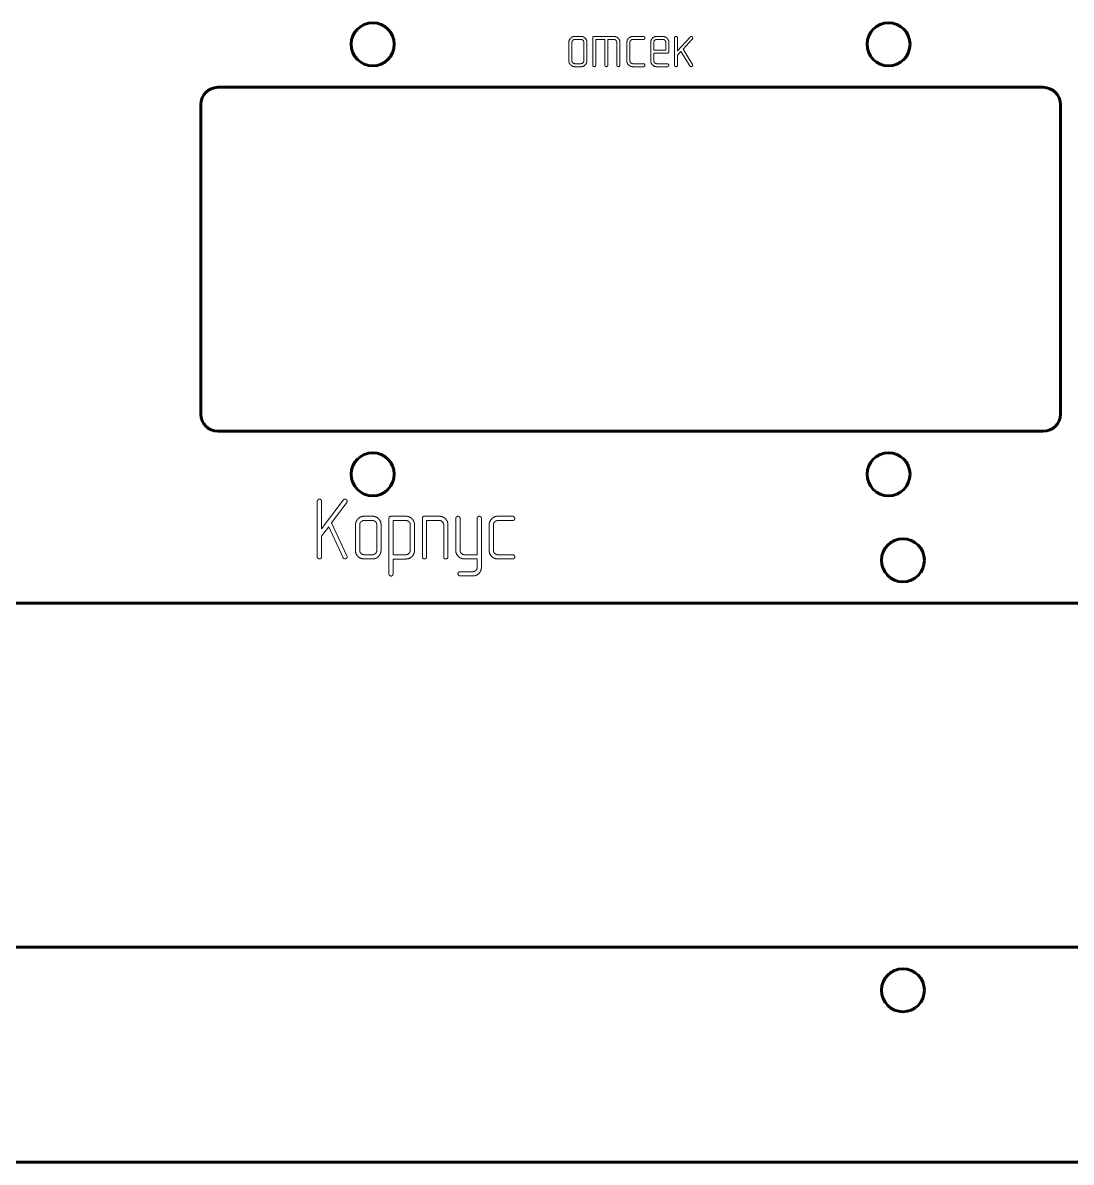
# Model space of a CAD drawing. Header units: millimetres. Extents: x 7 to 590, y 9 to 277.
# Drawn here: x 198.5 to 320.4, y 9.1 to 141.6 of the extents above; entities that cross this region are included whole.
import ezdxf

# ---------------------------------------------------------------- set-up
doc = ezdxf.new("R2010")
doc.units = ezdxf.units.MM
doc.linetypes.add('K5LT_BASIC', pattern=[0])
doc.linetypes.add('K5LT_THIN', pattern=[0])
doc.layers.add('Системный слой', color=7, linetype='Continuous')

msp = doc.modelspace()

# ---------------------------------------------------------------- linework, layer by layer
at = {"layer": 'Системный слой', "color": 7, "linetype": 'K5LT_THIN', "lineweight": 18}
for p, q in [((262, 139.34), (262, 137.24)), ((262.35, 139.34), (262.35, 137.24)), ((263.41, 140.05), (262.71, 140.05)), ((263.41, 139.7), (262.71, 139.7)), ((263.76, 137.24), (263.76, 139.34)), ((264.11, 137.24), (264.11, 139.34)), ((264.78, 139.87), (264.78, 136.71)), ((267.24, 140.05), (264.96, 140.05)), ((265.13, 136.71), (265.13, 139.7)), ((265.13, 139.7), (266.19, 139.7)), ((266.19, 139.7), (266.19, 136.71)), ((266.54, 139.7), (267.24, 139.7)), ((266.54, 136.71), (266.54, 139.7)), ((267.59, 139.34), (267.59, 136.71)), ((267.94, 136.71), (267.94, 139.34)), ((268.75, 139.34), (268.75, 137.24)), ((269.1, 137.24), (269.1, 139.34)), ((270.68, 140.05), (269.45, 140.05)), ((269.45, 139.7), (270.68, 139.7)), ((271.53, 139.34), (271.53, 137.24)), ((271.88, 139.34), (271.88, 138.47)), ((272.93, 140.05), (272.23, 140.05)), ((272.93, 139.7), (272.23, 139.7)), ((273.28, 138.47), (273.28, 139.34)), ((273.64, 138.29), (273.64, 139.34)), ((274.31, 139.87), (274.31, 136.71)), ((276.11, 139.98), (274.66, 138.38)), ((274.66, 138.38), (274.66, 139.87)), ((275.29, 138.55), (276.37, 139.74)), ((271.88, 138.47), (273.28, 138.47)), ((271.88, 138.11), (273.46, 138.11)), ((271.88, 137.24), (271.88, 138.11)), ((274.66, 137.85), (275.04, 138.28)), ((274.66, 136.71), (274.66, 137.85)), ((275.04, 138.28), (276.09, 136.61)), ((276.39, 136.8), (275.29, 138.55)), ((262.71, 136.88), (263.41, 136.88)), ((262.71, 136.53), (263.41, 136.53)), ((270.68, 136.88), (269.45, 136.88)), ((269.45, 136.53), (270.68, 136.53)), ((273.46, 136.88), (272.23, 136.88)), ((272.23, 136.53), (273.46, 136.53)), ((276.42, 136.71), (276.39, 136.8)), ((235.77, 86.14), (233.24, 82.77)), ((232.74, 85.99), (232.74, 79.54)), ((233.24, 82.77), (233.24, 85.99)), ((234.4, 83.49), (236.17, 85.84)), ((236.19, 79.64), (234.4, 83.49)), ((239.17, 84.25), (238.18, 84.25)), ((239.17, 83.75), (238.18, 83.75)), ((241.08, 84), (241.08, 77.55)), ((243.06, 84.25), (241.32, 84.25)), ((241.57, 83.75), (241.57, 79.78)), ((243.07, 83.75), (241.57, 83.75)), ((244.97, 84), (244.97, 79.54)), ((246.95, 84.25), (245.21, 84.25)), ((245.46, 83.75), (246.95, 83.75)), ((245.46, 79.54), (245.46, 83.75)), ((248.85, 84.01), (248.85, 80.29)), ((249.35, 80.28), (249.35, 84.01)), ((251.34, 84.01), (251.34, 79.78)), ((251.83, 78.3), (251.83, 84.01)), ((255.47, 84.25), (253.74, 84.25)), ((253.74, 83.75), (255.47, 83.75)), ((233.24, 81.94), (234.07, 83.04)), ((234.07, 83.04), (235.75, 79.43)), ((237.19, 83.26), (237.19, 80.28)), ((237.68, 83.26), (237.68, 80.28)), ((239.67, 80.28), (239.67, 83.26)), ((240.16, 80.28), (240.16, 83.26)), ((243.56, 80.28), (243.56, 83.26)), ((244.05, 80.28), (244.05, 83.26)), ((247.45, 83.26), (247.45, 79.54)), ((247.94, 79.54), (247.94, 83.26)), ((252.74, 83.26), (252.74, 80.28)), ((253.24, 80.28), (253.24, 83.26)), ((233.24, 79.54), (233.24, 81.94)), ((236.21, 79.58), (236.19, 79.64)), ((238.18, 79.78), (239.17, 79.78)), ((241.57, 79.78), (243.07, 79.78)), ((251.34, 79.78), (249.85, 79.78)), ((255.47, 79.78), (253.74, 79.78)), ((235.75, 79.43), (235.85, 79.32)), ((235.85, 79.32), (235.96, 79.29)), ((238.18, 79.29), (239.17, 79.29)), ((241.57, 79.28), (243.06, 79.28)), ((241.57, 77.55), (241.57, 79.28)), ((249.85, 79.29), (251.34, 79.29)), ((251.34, 79.29), (251.34, 78.3)), ((253.74, 79.29), (255.47, 79.29)), ((250.84, 77.8), (249.35, 77.8)), ((249.35, 77.31), (250.84, 77.31))]:
    msp.add_line(p, q, dxfattribs=at)
at = {"layer": 'Системный слой', "color": 150, "linetype": 'K5LT_BASIC', "lineweight": 60, "true_color": 0x0080ff}
for p, q in [((317.19, 134.13), (221.19, 134.13)), ((219.19, 132.13), (219.19, 96.13)), ((319.19, 96.13), (319.19, 132.13)), ((221.19, 94.13), (317.19, 94.13)), ((472.19, 74.13), (16.19, 74.13)), ((16.19, 34.13), (472.19, 34.13)), ((10.19, 9.13), (478.19, 9.13))]:
    msp.add_line(p, q, dxfattribs=at)
for centre in [(239.19, 139.13), (299.19, 139.13), (239.19, 89.13), (299.19, 89.13), (300.86, 79.13), (300.86, 29.13)]:
    msp.add_circle(centre, 2.5, dxfattribs=at)
for centre, start, end in [((221.19, 132.13), 90, 180), ((317.19, 132.13), 0, 90), ((221.19, 96.13), 180, 270), ((317.19, 96.13), 270, 0)]:
    msp.add_arc(centre, 2, start, end, dxfattribs=at)
at = {"layer": 'Системный слой', "color": 7, "linetype": 'K5LT_THIN', "lineweight": 18}
for points in [[(262.2, 139.83), (262, 139.61), (262, 139.34)], [(262.71, 140.05), (262.4, 140.05), (262.2, 139.83)], [(262.46, 139.59), (262.35, 139.49), (262.35, 139.34)], [(262.71, 139.7), (262.56, 139.7), (262.46, 139.59)], [(263.91, 139.84), (263.7, 140.05), (263.41, 140.05)], [(263.66, 139.59), (263.56, 139.7), (263.41, 139.7)], [(263.76, 139.34), (263.76, 139.49), (263.66, 139.59)], [(264.11, 139.34), (264.11, 139.64), (263.91, 139.84)], [(264.96, 140.05), (264.78, 140.05), (264.78, 139.87)], [(267.74, 139.84), (267.53, 140.05), (267.24, 140.05)], [(267.24, 139.7), (267.39, 139.7), (267.49, 139.59)], [(267.49, 139.59), (267.59, 139.49), (267.59, 139.34)], [(267.94, 139.34), (267.94, 139.64), (267.74, 139.84)], [(268.95, 139.83), (268.75, 139.61), (268.75, 139.34)], [(269.45, 140.05), (269.15, 140.05), (268.95, 139.83)], [(269.1, 139.34), (269.1, 139.49), (269.2, 139.59)], [(269.2, 139.59), (269.31, 139.7), (269.45, 139.7)], [(270.8, 139.99), (270.75, 140.05), (270.68, 140.05)], [(270.68, 139.7), (270.77, 139.7), (270.81, 139.75)], [(270.86, 139.87), (270.86, 139.93), (270.8, 139.99)], [(270.81, 139.75), (270.86, 139.81), (270.86, 139.87)], [(271.73, 139.83), (271.53, 139.61), (271.53, 139.34)], [(272.23, 140.05), (271.93, 140.05), (271.73, 139.83)], [(271.98, 139.59), (271.88, 139.49), (271.88, 139.34)], [(272.23, 139.7), (272.08, 139.7), (271.98, 139.59)], [(273.43, 139.84), (273.23, 140.05), (272.93, 140.05)], [(273.18, 139.59), (273.08, 139.7), (272.93, 139.7)], [(273.28, 139.34), (273.28, 139.49), (273.18, 139.59)], [(273.64, 139.34), (273.64, 139.64), (273.43, 139.84)], [(274.36, 139.99), (274.31, 139.93), (274.31, 139.87)], [(274.48, 140.05), (274.41, 140.05), (274.36, 139.99)], [(274.6, 140), (274.55, 140.05), (274.48, 140.05)], [(274.66, 139.87), (274.66, 139.96), (274.6, 140)], [(276.24, 140.05), (276.17, 140.05), (276.11, 139.98)], [(276.37, 139.99), (276.31, 140.05), (276.24, 140.05)], [(276.42, 139.86), (276.42, 139.94), (276.37, 139.99)], [(276.37, 139.74), (276.42, 139.8), (276.42, 139.86)], [(273.46, 138.11), (273.64, 138.11), (273.64, 138.29)], [(262, 137.24), (262, 136.94), (262.21, 136.74)], [(262.21, 136.74), (262.41, 136.53), (262.71, 136.53)], [(262.35, 137.24), (262.35, 137.09), (262.46, 136.99)], [(262.46, 136.99), (262.56, 136.88), (262.71, 136.88)], [(263.41, 136.88), (263.56, 136.88), (263.66, 136.99)], [(263.41, 136.53), (263.7, 136.53), (263.91, 136.74)], [(263.66, 136.99), (263.76, 137.09), (263.76, 137.24)], [(263.91, 136.74), (264.11, 136.94), (264.11, 137.24)], [(264.78, 136.71), (264.78, 136.62), (264.83, 136.58)], [(264.83, 136.58), (264.93, 136.53), (264.96, 136.53)], [(264.96, 136.53), (265.03, 136.53), (265.08, 136.58)], [(265.08, 136.58), (265.13, 136.62), (265.13, 136.71)], [(266.19, 136.71), (266.19, 136.62), (266.24, 136.58)], [(266.24, 136.58), (266.33, 136.53), (266.36, 136.53)], [(266.36, 136.53), (266.44, 136.53), (266.49, 136.58)], [(266.49, 136.58), (266.54, 136.62), (266.54, 136.71)], [(267.59, 136.71), (267.59, 136.62), (267.64, 136.58)], [(267.64, 136.58), (267.74, 136.53), (267.77, 136.53)], [(267.77, 136.53), (267.84, 136.53), (267.89, 136.58)], [(267.89, 136.58), (267.94, 136.62), (267.94, 136.71)], [(268.75, 137.24), (268.75, 136.94), (268.95, 136.74)], [(268.95, 136.74), (269.16, 136.53), (269.45, 136.53)], [(269.2, 136.99), (269.1, 137.09), (269.1, 137.24)], [(269.45, 136.88), (269.31, 136.88), (269.2, 136.99)], [(270.8, 136.83), (270.75, 136.88), (270.68, 136.88)], [(270.68, 136.53), (270.77, 136.53), (270.81, 136.59)], [(270.86, 136.71), (270.86, 136.77), (270.8, 136.83)], [(270.81, 136.59), (270.86, 136.65), (270.86, 136.71)], [(271.53, 137.24), (271.53, 136.94), (271.73, 136.74)], [(271.73, 136.74), (271.94, 136.53), (272.23, 136.53)], [(271.98, 136.99), (271.88, 137.09), (271.88, 137.24)], [(272.23, 136.88), (272.08, 136.88), (271.98, 136.99)], [(273.58, 136.83), (273.52, 136.88), (273.46, 136.88)], [(273.46, 136.53), (273.54, 136.53), (273.59, 136.59)], [(273.64, 136.71), (273.64, 136.77), (273.58, 136.83)], [(273.59, 136.59), (273.64, 136.65), (273.64, 136.71)], [(274.31, 136.71), (274.31, 136.62), (274.36, 136.58)], [(274.36, 136.58), (274.45, 136.53), (274.48, 136.53)], [(274.48, 136.53), (274.56, 136.53), (274.61, 136.58)], [(274.61, 136.58), (274.66, 136.62), (274.66, 136.71)], [(276.09, 136.61), (276.13, 136.57), (276.16, 136.55)], [(276.16, 136.55), (276.19, 136.53), (276.23, 136.53)], [(276.23, 136.53), (276.3, 136.53), (276.36, 136.58)], [(276.36, 136.58), (276.42, 136.64), (276.42, 136.71)], [(232.82, 86.16), (232.74, 86.07), (232.74, 85.99)], [(232.99, 86.24), (232.89, 86.24), (232.82, 86.16)], [(233.16, 86.17), (233.08, 86.24), (232.99, 86.24)], [(233.24, 85.99), (233.24, 86.11), (233.16, 86.17)], [(235.97, 86.24), (235.85, 86.24), (235.77, 86.14)], [(236.14, 86.16), (236.06, 86.24), (235.97, 86.24)], [(236.22, 85.99), (236.22, 86.09), (236.14, 86.16)], [(236.17, 85.84), (236.22, 85.91), (236.22, 85.99)], [(237.47, 83.94), (237.19, 83.63), (237.19, 83.26)], [(238.18, 84.25), (237.75, 84.25), (237.47, 83.94)], [(237.83, 83.61), (237.68, 83.47), (237.68, 83.26)], [(238.18, 83.75), (237.97, 83.75), (237.83, 83.61)], [(239.87, 83.96), (239.58, 84.25), (239.17, 84.25)], [(239.52, 83.61), (239.38, 83.75), (239.17, 83.75)], [(239.67, 83.26), (239.67, 83.47), (239.52, 83.61)], [(240.16, 83.26), (240.16, 83.68), (239.87, 83.96)], [(241.32, 84.25), (241.08, 84.25), (241.08, 84)], [(243.76, 83.96), (243.47, 84.25), (243.06, 84.25)], [(243.41, 83.61), (243.27, 83.75), (243.07, 83.75)], [(243.56, 83.26), (243.56, 83.47), (243.41, 83.61)], [(244.05, 83.26), (244.05, 83.68), (243.76, 83.96)], [(245.21, 84.25), (244.97, 84.25), (244.97, 84)], [(247.65, 83.96), (247.36, 84.25), (246.95, 84.25)], [(246.95, 83.75), (247.16, 83.75), (247.3, 83.61)], [(247.3, 83.61), (247.45, 83.47), (247.45, 83.26)], [(247.94, 83.26), (247.94, 83.68), (247.65, 83.96)], [(248.93, 84.17), (248.85, 84.09), (248.85, 84.01)], [(249.1, 84.25), (249, 84.25), (248.93, 84.17)], [(249.27, 84.19), (249.19, 84.25), (249.1, 84.25)], [(249.35, 84.01), (249.35, 84.13), (249.27, 84.19)], [(251.41, 84.17), (251.34, 84.09), (251.34, 84.01)], [(251.58, 84.25), (251.48, 84.25), (251.41, 84.17)], [(251.75, 84.19), (251.67, 84.25), (251.58, 84.25)], [(251.83, 84.01), (251.83, 84.13), (251.75, 84.19)], [(253.03, 83.94), (252.74, 83.63), (252.74, 83.26)], [(253.74, 84.25), (253.31, 84.25), (253.03, 83.94)], [(253.24, 83.26), (253.24, 83.47), (253.38, 83.61)], [(253.38, 83.61), (253.53, 83.75), (253.74, 83.75)], [(255.64, 84.17), (255.56, 84.25), (255.47, 84.25)], [(255.47, 83.75), (255.59, 83.75), (255.66, 83.83)], [(255.72, 84), (255.72, 84.09), (255.64, 84.17)], [(255.66, 83.83), (255.72, 83.91), (255.72, 84)], [(232.74, 79.54), (232.74, 79.41), (232.82, 79.35)], [(233.17, 79.35), (233.24, 79.42), (233.24, 79.54)], [(236.14, 79.36), (236.22, 79.44), (236.22, 79.53)], [(236.22, 79.53), (236.21, 79.54), (236.21, 79.58)], [(237.19, 80.28), (237.19, 79.86), (237.47, 79.58)], [(237.47, 79.58), (237.76, 79.29), (238.18, 79.29)], [(237.68, 80.28), (237.68, 80.07), (237.83, 79.93)], [(237.83, 79.93), (237.97, 79.78), (238.18, 79.78)], [(239.17, 79.78), (239.38, 79.78), (239.52, 79.93)], [(239.17, 79.29), (239.59, 79.29), (239.87, 79.58)], [(239.52, 79.93), (239.67, 80.07), (239.67, 80.28)], [(239.87, 79.58), (240.16, 79.86), (240.16, 80.28)], [(243.06, 79.28), (243.48, 79.28), (243.77, 79.58)], [(243.07, 79.78), (243.26, 79.78), (243.41, 79.93)], [(243.41, 79.93), (243.56, 80.08), (243.56, 80.28)], [(243.77, 79.58), (244.05, 79.87), (244.05, 80.28)], [(244.97, 79.54), (244.97, 79.41), (245.04, 79.35)], [(245.39, 79.35), (245.46, 79.42), (245.46, 79.54)], [(247.45, 79.54), (247.45, 79.41), (247.52, 79.35)], [(247.87, 79.35), (247.94, 79.42), (247.94, 79.54)], [(248.85, 80.29), (248.85, 79.87), (249.15, 79.58)], [(249.15, 79.58), (249.44, 79.29), (249.85, 79.29)], [(249.5, 79.93), (249.35, 80.08), (249.35, 80.28)], [(249.85, 79.78), (249.65, 79.78), (249.5, 79.93)], [(252.74, 80.28), (252.74, 79.86), (253.03, 79.58)], [(253.03, 79.58), (253.32, 79.29), (253.74, 79.29)], [(253.38, 79.93), (253.24, 80.07), (253.24, 80.28)], [(253.74, 79.78), (253.53, 79.78), (253.38, 79.93)], [(255.64, 79.7), (255.56, 79.78), (255.47, 79.78)], [(255.72, 79.54), (255.72, 79.62), (255.64, 79.7)], [(255.66, 79.37), (255.72, 79.45), (255.72, 79.54)], [(232.82, 79.35), (232.94, 79.29), (232.99, 79.29)], [(232.99, 79.29), (233.1, 79.29), (233.17, 79.35)], [(235.96, 79.29), (236.06, 79.29), (236.14, 79.36)], [(245.04, 79.35), (245.17, 79.29), (245.21, 79.29)], [(245.21, 79.29), (245.32, 79.29), (245.39, 79.35)], [(247.52, 79.35), (247.65, 79.29), (247.69, 79.29)], [(247.69, 79.29), (247.8, 79.29), (247.87, 79.35)], [(251.34, 78.3), (251.34, 78.09), (251.19, 77.95)], [(251.55, 77.6), (251.83, 77.89), (251.83, 78.3)], [(255.47, 79.29), (255.59, 79.29), (255.66, 79.37)], [(241.08, 77.55), (241.08, 77.43), (241.16, 77.37)], [(241.16, 77.37), (241.23, 77.3), (241.32, 77.3)], [(241.32, 77.3), (241.41, 77.3), (241.49, 77.38)], [(241.49, 77.38), (241.57, 77.46), (241.57, 77.55)], [(249.16, 77.73), (249.1, 77.6), (249.1, 77.56)], [(249.1, 77.56), (249.1, 77.46), (249.17, 77.38)], [(249.35, 77.8), (249.22, 77.8), (249.16, 77.73)], [(249.17, 77.38), (249.29, 77.31), (249.35, 77.31)], [(251.19, 77.95), (251.05, 77.8), (250.84, 77.8)], [(250.84, 77.31), (251.26, 77.31), (251.55, 77.6)]]:
    msp.add_open_spline(points, degree=2, dxfattribs=at)

doc.saveas('drawing.dxf')
